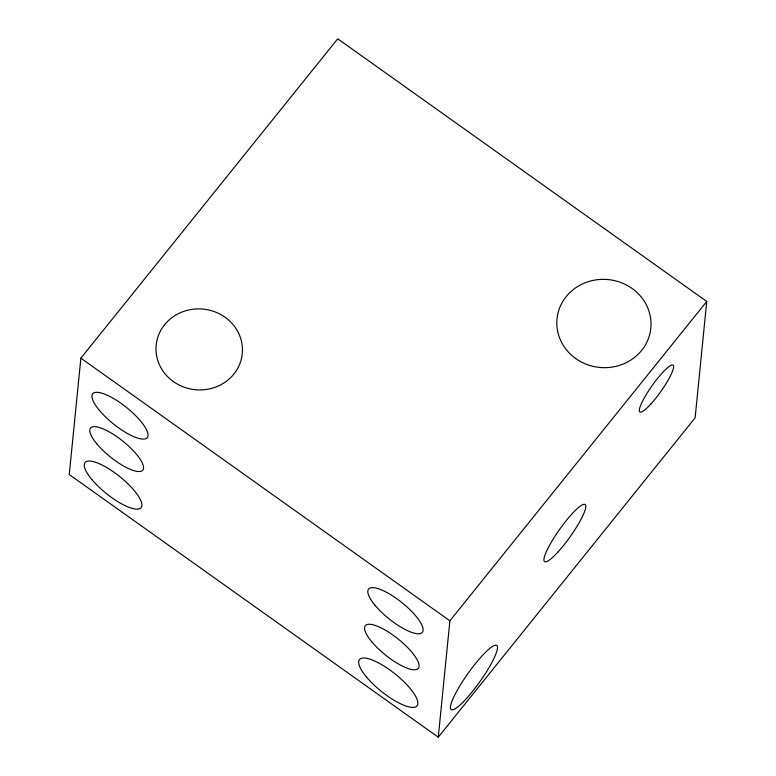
<?xml version="1.0" encoding="UTF-8"?>
<svg xmlns="http://www.w3.org/2000/svg" width="776" height="776" viewBox="0 0 776 776"><rect width="100%" height="100%" fill="white"/><g stroke="black" fill="none" stroke-linecap="round" stroke-linejoin="round"><path stroke-width="1.16" d="M80.879 358.153L69.258 474.543L438.275 737.2L695.121 417.847L706.742 301.457L337.725 38.8L80.879 358.153L449.896 620.81L438.275 737.2M449.896 620.81L706.742 301.457M651.064 403.801A28.673 5.257 -54.6 0 0 673.287 365.399A28.673 5.257 -54.6 0 0 645.06 396.555A28.673 5.257 -54.6 0 0 651.064 403.801M99.318 410.271A34.998 10.505 38.8 0 0 146.751 438.149A34.998 10.505 38.8 0 0 113.927 398.719A34.998 10.505 38.8 0 0 99.318 410.271M575.724 358.551A47.142 44.135 5.7 0 0 650.695 329.267A47.142 44.135 5.7 0 0 585.298 282.716A47.142 44.135 5.7 0 0 575.724 358.551M96.845 443.882A33.533 10.069 38.8 0 0 142.309 470.605A33.533 10.069 38.8 0 0 110.842 432.804A33.533 10.069 38.8 0 0 96.845 443.882M558.177 551.765A34.998 6.412 -54.6 0 0 585.424 504.817A34.998 6.412 -54.6 0 0 551.028 542.667A34.998 6.412 -54.6 0 0 558.177 551.765M173.378 381.559A43.252 40.488 5.7 0 0 242.16 354.69A43.252 40.488 5.7 0 0 182.156 311.971A43.252 40.488 5.7 0 0 173.378 381.559M371.723 641.742A34.018 10.214 38.8 0 0 417.847 668.854A34.018 10.214 38.8 0 0 385.934 630.51A34.018 10.214 38.8 0 0 371.723 641.742M375.07 605.328A34.513 10.36 38.8 0 0 421.843 632.828A34.513 10.36 38.8 0 0 389.474 593.941A34.513 10.36 38.8 0 0 375.07 605.328M466.541 698.429A39.372 7.217 -54.6 0 0 497.047 645.71A39.372 7.217 -54.6 0 0 458.296 688.487A39.372 7.217 -54.6 0 0 466.541 698.429M91.82 479.481A35.968 10.806 38.8 0 0 140.572 508.135A35.968 10.806 38.8 0 0 106.836 467.608A35.968 10.806 38.8 0 0 91.82 479.481M366.447 676.963A36.938 11.097 38.8 0 0 416.518 706.393A36.938 11.097 38.8 0 0 381.86 664.76A36.938 11.097 38.8 0 0 366.447 676.963"/></g></svg>
